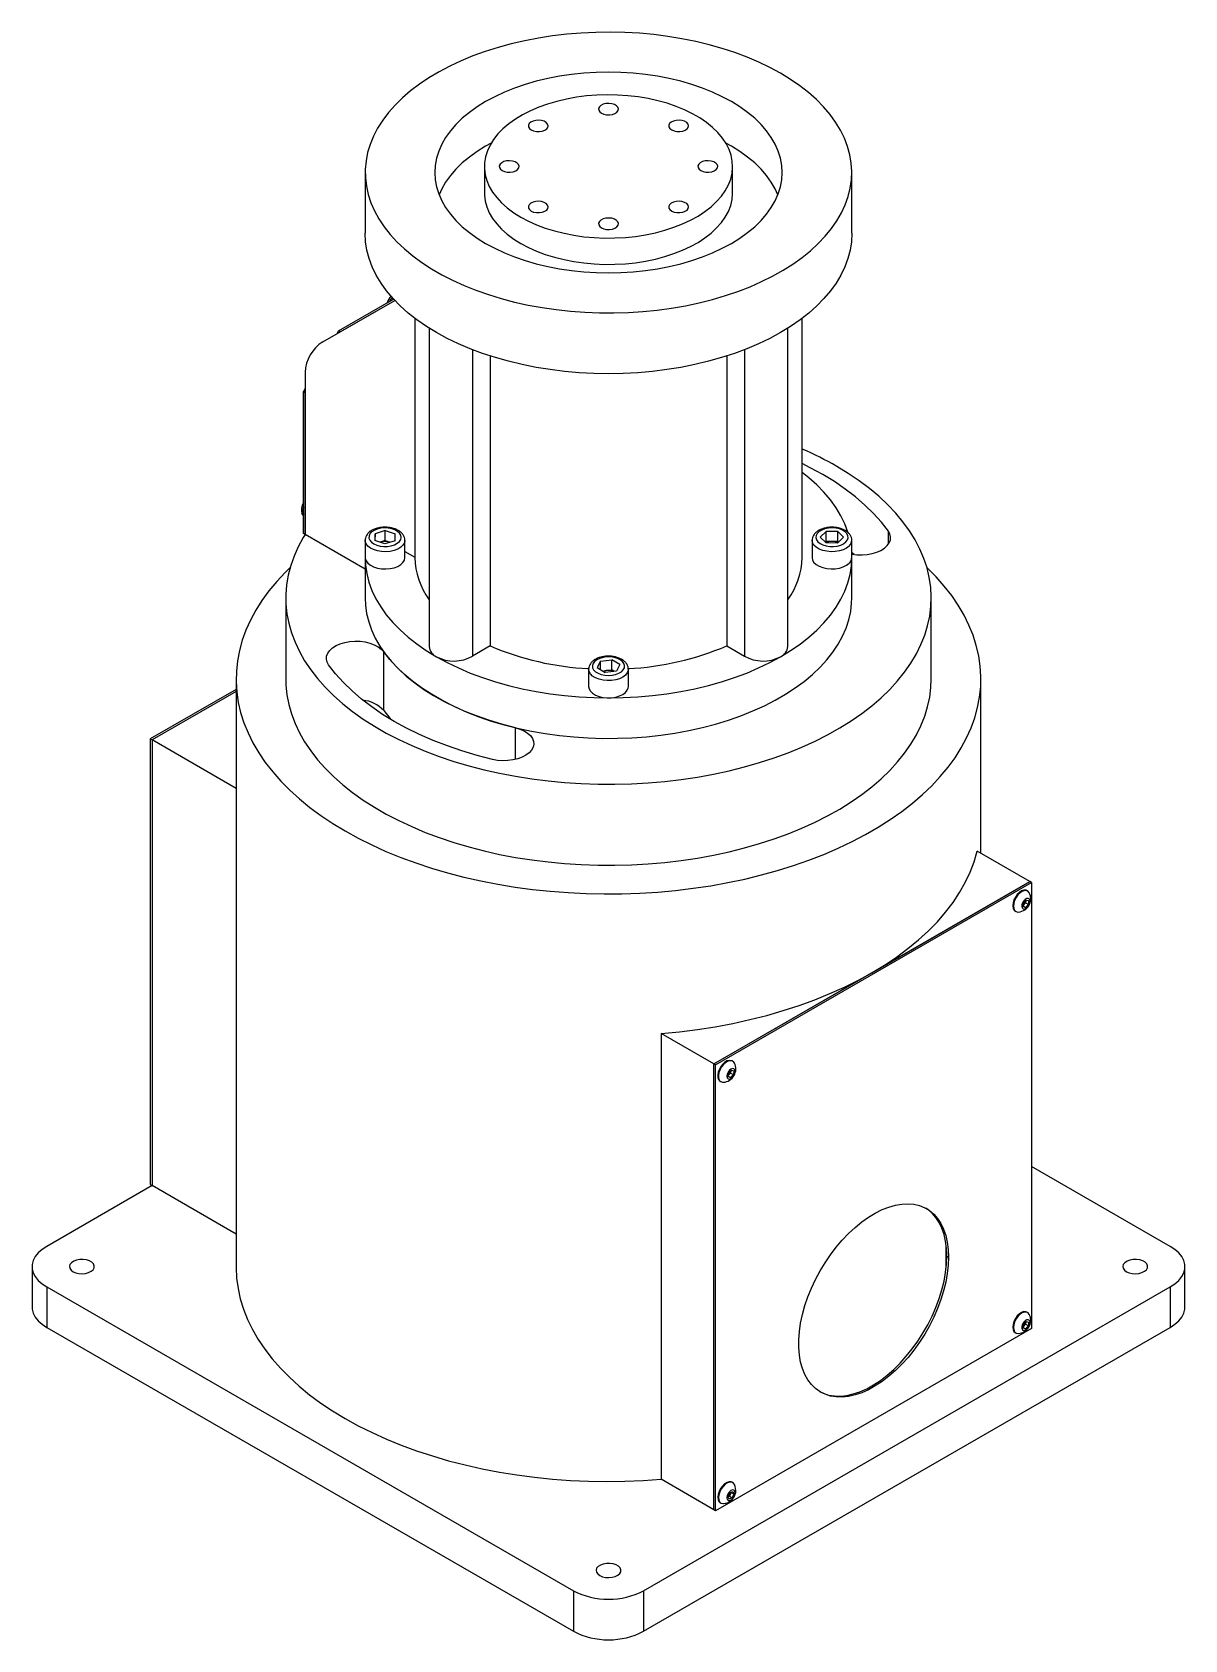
# Model space of a CAD drawing. Header units: millimetres. Extents: x 20053 to 36223, y 4290 to 8014.
# Drawn here: x 20730 to 21194, y 4290 to 4938 of the extents above; entities that cross this region are included whole.
import ezdxf

# ---------------------------------------------------------------- set-up
doc = ezdxf.new("R2010")
doc.units = ezdxf.units.MM
doc.layers.add('Nét đậm', color=7, linetype='Continuous', lineweight=35)

msp = doc.modelspace()

# ---------------------------------------------------------------- linework, layer by layer
at = {"layer": 'Nét đậm', "color": 7, "linetype": 'Continuous', "lineweight": 25}
for p, q in [((21011.35, 4892.12), (21009.13, 4893.34)), ((20863.85, 4881.51), (20863.85, 4857.01)), ((20911.85, 4883.96), (20911.85, 4873.34)), ((21011.85, 4873.34), (21011.85, 4883.96)), ((21059.85, 4857.01), (21059.85, 4881.51)), ((20846.74, 4813.24), (20875.75, 4829.99)), ((20853.1, 4817.73), (20875.26, 4830.52)), ((20853.81, 4817.32), (20875.75, 4829.99)), ((20883.85, 4822.76), (20883.85, 4726.37)), ((21039.85, 4726.37), (21039.85, 4822.76)), ((20853.1, 4817.73), (20852.39, 4816.5)), ((20853.81, 4817.32), (20853.1, 4817.73)), ((20889.62, 4818.78), (20889.62, 4690.45)), ((21034.07, 4690.45), (21034.07, 4818.78)), ((20907.08, 4810.1), (20907.08, 4686.6)), ((20907.1, 4810.09), (20907.1, 4686.6)), ((21016.6, 4810.09), (21016.6, 4686.6)), ((21016.61, 4810.1), (21016.61, 4686.6)), ((20914.22, 4807.57), (20914.22, 4690.71)), ((21009.48, 4807.57), (21009.48, 4690.71)), ((20839.67, 4800.99), (20839.67, 4735.67)), ((20839.67, 4794.46), (20838.96, 4793.23)), ((20838.96, 4793.23), (20839.67, 4792.83)), ((20838.96, 4736.08), (20838.96, 4793.23)), ((20839.67, 4735.67), (20839.67, 4792.83)), ((20865.6, 4737.03), (20865.45, 4736.55)), ((20865.6, 4737.03), (20865.92, 4736.84)), ((20871.92, 4737.24), (20867.83, 4735.92)), ((20871.92, 4737.24), (20875.94, 4735.85)), ((20871.92, 4733.15), (20871.92, 4737.24)), ((21049.55, 4736.89), (21047.16, 4734.56)), ((21054.24, 4736.86), (21049.55, 4736.89)), ((21049.55, 4732.81), (21049.55, 4736.89)), ((21054.24, 4736.86), (21056.53, 4734.5)), ((21054.24, 4732.78), (21054.24, 4736.86)), ((20839.67, 4735.67), (20838.96, 4736.08)), ((20863.85, 4721.71), (20839.67, 4735.67)), ((20863.85, 4733.31), (20863.85, 4726.37)), ((20867.83, 4735.92), (20867.75, 4733.22)), ((20871.77, 4731.83), (20867.75, 4733.22)), ((20867.83, 4733.19), (20867.83, 4735.92)), ((20869.87, 4732.5), (20869.86, 4732.49)), ((20871.92, 4733.15), (20869.87, 4732.5)), ((20875.87, 4733.14), (20871.77, 4731.83)), ((20871.92, 4733.15), (20873.84, 4732.49)), ((20875.87, 4733.14), (20875.94, 4735.85)), ((20879.85, 4726.37), (20879.85, 4733.31)), ((21043.85, 4733.31), (21043.85, 4726.37)), ((21049.46, 4732.21), (21047.16, 4734.56)), ((21049.55, 4732.81), (21049.2, 4732.47)), ((21054.14, 4732.17), (21049.46, 4732.21)), ((21051.89, 4732.79), (21049.55, 4732.81)), ((21054.24, 4732.78), (21051.89, 4732.79)), ((21054.14, 4732.17), (21056.53, 4734.5)), ((21054.24, 4732.78), (21054.49, 4732.51)), ((21059.85, 4726.37), (21059.85, 4733.31)), ((20863.85, 4726.37), (20863.85, 4710.04)), ((20879.85, 4728.8), (20883.85, 4726.49)), ((21060.75, 4727.59), (21059.79, 4728.35)), ((21059.85, 4710.04), (21059.85, 4726.37)), ((20831.85, 4710.04), (20831.85, 4677.37)), ((21091.85, 4677.37), (21091.85, 4710.04)), ((20871.31, 4664.71), (20871.31, 4688.39)), ((20914.22, 4690.71), (20907.1, 4686.6)), ((20958.65, 4684.55), (20957.28, 4681.97)), ((20958.65, 4684.55), (20963.22, 4685.16)), ((20958.65, 4681.12), (20958.65, 4684.55)), ((20966.41, 4683.19), (20963.22, 4685.16)), ((20963.22, 4681.08), (20963.22, 4685.16)), ((21009.48, 4690.71), (21016.6, 4686.6)), ((20953.85, 4681.35), (20953.85, 4674.41)), ((20957.28, 4681.97), (20960.48, 4679.99)), ((20959.51, 4680.59), (20960.93, 4680.78)), ((20965.04, 4680.6), (20960.48, 4679.99)), ((20960.93, 4680.78), (20963.22, 4681.08)), ((20964.18, 4680.48), (20963.22, 4681.08)), ((20966.41, 4683.19), (20965.04, 4680.6)), ((20969.85, 4674.41), (20969.85, 4681.35)), ((20811.85, 4673.23), (20777.29, 4653.28)), ((20811.85, 4672.41), (20778, 4652.87)), ((20811.85, 4677.37), (20811.85, 4440.58)), ((21111.85, 4607.1), (21111.85, 4677.37)), ((20777.29, 4653.28), (20778, 4652.87)), ((20777.29, 4653.28), (20777.29, 4473.64)), ((20778, 4652.87), (20778, 4473.23)), ((20811.85, 4633.33), (20778, 4652.87)), ((21131.55, 4595.72), (21110.34, 4607.97)), ((21004.27, 4522.25), (21131.55, 4595.72)), ((21004.98, 4521.84), (21132.26, 4595.32)), ((21067.91, 4558.99), (21131.55, 4595.72)), ((21132.26, 4595.32), (21131.55, 4595.72)), ((21132.26, 4595.32), (21132.26, 4415.68)), ((21128.96, 4587.08), (21130.07, 4588.32)), ((21129.92, 4587.98), (21129.86, 4587.24)), ((21129.93, 4588.16), (21129.92, 4587.98)), ((21130.07, 4588.32), (21131.07, 4588.08)), ((21130.66, 4591.93), (21130.39, 4592.08)), ((21131.07, 4588.08), (21130.96, 4586.61)), ((21125.64, 4583.85), (21125.91, 4583.7)), ((21128.85, 4585.61), (21128.96, 4587.08)), ((21129.85, 4585.37), (21128.85, 4585.61)), ((21128.88, 4585.94), (21129.85, 4585.37)), ((21129.3, 4586.63), (21128.89, 4586.17)), ((21129.86, 4587.24), (21129.3, 4586.63)), ((21130.96, 4586.61), (21129.85, 4585.37)), ((21129.86, 4587.24), (21130.96, 4586.61)), ((21004.27, 4522.25), (21067.91, 4558.99)), ((20983.06, 4534.49), (20983.06, 4354.86)), ((21004.27, 4522.25), (20983.06, 4534.49)), ((21011.87, 4523.35), (21011.6, 4523.5)), ((21004.27, 4342.61), (21004.27, 4522.25)), ((21004.98, 4521.84), (21004.27, 4522.25)), ((21004.98, 4342.2), (21004.98, 4521.84)), ((21010.04, 4517.07), (21010.2, 4518.57)), ((21011.01, 4516.77), (21010.04, 4517.07)), ((21010.06, 4517.32), (21011.01, 4516.77)), ((21010.47, 4518.01), (21010.09, 4517.61)), ((21010.2, 4518.57), (21011.33, 4519.76)), ((21011.04, 4518.6), (21010.47, 4518.01)), ((21012.14, 4517.97), (21011.01, 4516.77)), ((21011.12, 4519.35), (21011.04, 4518.6)), ((21011.04, 4518.6), (21012.14, 4517.97)), ((21011.14, 4519.56), (21011.12, 4519.35)), ((21011.33, 4519.76), (21012.3, 4519.46)), ((21012.3, 4519.46), (21012.14, 4517.97)), ((21006.85, 4515.28), (21007.12, 4515.12)), ((21188.12, 4448.74), (21132.26, 4480.99)), ((20778, 4473.23), (20735.57, 4448.74)), ((20777.29, 4473.64), (20778, 4473.23)), ((20811.85, 4453.69), (20778, 4473.23)), ((21097.88, 4440.46), (21097.88, 4448.82)), ((21098.09, 4444.77), (21098.8, 4444.36)), ((20729.72, 4440.58), (20729.72, 4424.25)), ((21193.98, 4424.25), (21193.98, 4440.58)), ((20735.57, 4432.41), (20947.71, 4309.95)), ((20735.57, 4432.41), (20735.57, 4416.08)), ((20975.99, 4309.95), (21188.12, 4432.41)), ((21188.12, 4432.41), (21188.12, 4416.08)), ((21130.66, 4422.09), (21130.39, 4422.24)), ((20735.57, 4416.08), (20947.71, 4293.62)), ((20975.99, 4293.62), (21188.12, 4416.08)), ((21132.26, 4415.68), (21004.98, 4342.2)), ((21125.64, 4414.01), (21125.91, 4413.86)), ((21128.85, 4415.77), (21128.96, 4417.24)), ((21129.85, 4415.53), (21128.85, 4415.77)), ((21128.88, 4416.1), (21129.85, 4415.53)), ((21129.3, 4416.79), (21128.89, 4416.33)), ((21128.96, 4417.24), (21130.07, 4418.48)), ((21129.86, 4417.4), (21129.3, 4416.79)), ((21130.96, 4416.77), (21129.85, 4415.53)), ((21129.92, 4418.14), (21129.86, 4417.4)), ((21129.86, 4417.4), (21130.96, 4416.77)), ((21129.93, 4418.32), (21129.92, 4418.14)), ((21130.07, 4418.48), (21131.07, 4418.24)), ((21131.07, 4418.24), (21130.96, 4416.77)), ((21004.27, 4342.61), (20983.06, 4354.86)), ((21009.95, 4347.91), (21010.7, 4349.46)), ((21010.42, 4346.87), (21009.95, 4347.91)), ((21010.53, 4348.03), (21010, 4347.8)), ((21010.91, 4348.8), (21010.53, 4348.03)), ((21010.53, 4348.03), (21011.64, 4347.39)), ((21010.7, 4349.46), (21011.91, 4349.98)), ((21011.28, 4349.58), (21010.91, 4348.8)), ((21011.23, 4349.69), (21011.28, 4349.58)), ((21011.28, 4349.58), (21012.38, 4348.94)), ((21011.87, 4353.51), (21011.6, 4353.66)), ((21012.38, 4348.94), (21011.64, 4347.39)), ((21011.91, 4349.98), (21012.38, 4348.94)), ((21004.98, 4342.2), (21004.27, 4342.61)), ((21006.85, 4345.44), (21007.12, 4345.28)), ((21011.64, 4347.39), (21010.42, 4346.87)), ((20947.71, 4309.95), (20947.71, 4293.62)), ((20975.99, 4309.95), (20975.99, 4293.62))]:
    msp.add_line(p, q, dxfattribs=at)
at = {"layer": 'Nét đậm', "color": 8, "linetype": 'Continuous', "lineweight": 25}
for p, q in [((21074.56, 4731.69), (21074.56, 4736.99)), ((20924.34, 4644.97), (20924.34, 4657.77))]:
    msp.add_line(p, q, dxfattribs=at)
at = {"layer": 'Nét đậm', "color": 7, "linetype": 'Continuous', "lineweight": 25, "flags": 128}
for points in [[(21031.14, 4921.51), (21026.88, 4923.83), (21022.38, 4926), (21017.66, 4928.01), (21012.74, 4929.86), (21007.64, 4931.53), (21002.38, 4933.02), (20996.97, 4934.33), (20991.43, 4935.44), (20985.79, 4936.37), (20980.07, 4937.1), (20974.28, 4937.63), (20968.44, 4937.96), (20962.58, 4938.08), (20956.72, 4938.01), (20950.88, 4937.73), (20945.07, 4937.25), (20939.33, 4936.57), (20933.66, 4935.69), (20928.1, 4934.62), (20922.66, 4933.36), (20917.36, 4931.92), (20912.21, 4930.29), (20907.25, 4928.49), (20902.48, 4926.52), (20897.92, 4924.39), (20893.6, 4922.11), (20889.51, 4919.68), (20885.69, 4917.11), (20882.14, 4914.42), (20878.87, 4911.61), (20875.9, 4908.69), (20873.24, 4905.67), (20870.89, 4902.57), (20868.87, 4899.39), (20867.19, 4896.15), (20865.84, 4892.86), (20864.84, 4889.52), (20864.18, 4886.16), (20863.87, 4882.78), (20863.92, 4879.39), (20864.31, 4876.02), (20865.05, 4872.66), (20866.14, 4869.33), (20867.58, 4866.05), (20869.35, 4862.82), (20871.45, 4859.66), (20873.87, 4856.58), (20876.61, 4853.59), (20879.66, 4850.7), (20883, 4847.92), (20886.62, 4845.25), (20890.51, 4842.72), (20894.66, 4840.33), (20899.04, 4838.08), (20903.65, 4835.99), (20908.47, 4834.06), (20913.48, 4832.31), (20918.67, 4830.72), (20924.01, 4829.32), (20929.48, 4828.11), (20935.07, 4827.09), (20940.76, 4826.26), (20946.52, 4825.63), (20952.33, 4825.2), (20958.18, 4824.98), (20964.05, 4824.95), (20969.9, 4825.13), (20975.73, 4825.51), (20981.51, 4826.09), (20987.21, 4826.86), (20992.83, 4827.84), (20998.33, 4829), (21003.71, 4830.36), (21008.93, 4831.89), (21013.99, 4833.61), (21018.86, 4835.49), (21023.52, 4837.54), (21027.97, 4839.75), (21032.17, 4842.11), (21036.13, 4844.61), (21039.82, 4847.24), (21043.23, 4849.99), (21046.35, 4852.86), (21049.17, 4855.83), (21051.67, 4858.89), (21053.85, 4862.03), (21055.71, 4865.24), (21057.23, 4868.51), (21058.4, 4871.83), (21059.23, 4875.18), (21059.71, 4878.55), (21059.85, 4881.93), (21059.63, 4885.32), (21059.06, 4888.68), (21058.14, 4892.03), (21056.88, 4895.33), (21055.28, 4898.59), (21053.34, 4901.78), (21051.07, 4904.91), (21048.49, 4907.95), (21045.6, 4910.89), (21042.4, 4913.73), (21038.92, 4916.45), (21035.16, 4919.05), (21031.14, 4921.51)], [(21011.35, 4910.08), (21007.69, 4912.05), (21003.8, 4913.86), (20999.69, 4915.51), (20995.4, 4916.98), (20990.93, 4918.27), (20986.31, 4919.37), (20981.57, 4920.28), (20976.73, 4921), (20971.81, 4921.51), (20966.84, 4921.82), (20961.85, 4921.92), (20956.85, 4921.82), (20951.89, 4921.51), (20946.97, 4921), (20942.13, 4920.28), (20937.39, 4919.37), (20932.77, 4918.27), (20928.3, 4916.98), (20924, 4915.51), (20919.9, 4913.86), (20916.01, 4912.05), (20912.35, 4910.08), (20908.95, 4907.97), (20905.81, 4905.73), (20902.96, 4903.36), (20900.41, 4900.88), (20898.17, 4898.3), (20896.26, 4895.63), (20894.68, 4892.89), (20893.45, 4890.1), (20892.56, 4887.26), (20892.03, 4884.39), (20891.85, 4881.51), (20892.03, 4878.63), (20892.56, 4875.76), (20893.45, 4872.92), (20894.68, 4870.13), (20896.26, 4867.39), (20898.17, 4864.72), (20900.41, 4862.14), (20902.96, 4859.66), (20905.81, 4857.29), (20908.95, 4855.05), (20912.35, 4852.94), (20916.01, 4850.97), (20919.9, 4849.16), (20924, 4847.51), (20928.3, 4846.04), (20932.77, 4844.75), (20937.39, 4843.65), (20942.13, 4842.74), (20946.97, 4842.02), (20951.89, 4841.51), (20956.85, 4841.2), (20961.85, 4841.1), (20966.84, 4841.2), (20971.81, 4841.51), (20976.73, 4842.02), (20981.57, 4842.74), (20986.31, 4843.65), (20990.93, 4844.75), (20995.4, 4846.04), (20999.69, 4847.51), (21003.8, 4849.16), (21007.69, 4850.97), (21011.35, 4852.94), (21014.75, 4855.05), (21017.89, 4857.29), (21020.74, 4859.66), (21023.29, 4862.14), (21025.52, 4864.72), (21027.43, 4867.39), (21029.01, 4870.13), (21030.25, 4872.92), (21031.14, 4875.76), (21031.67, 4878.63), (21031.85, 4881.51), (21031.67, 4884.39), (21031.14, 4887.26), (21030.25, 4890.1), (21029.01, 4892.89), (21027.43, 4895.63), (21025.52, 4898.3), (21023.29, 4900.88), (21020.74, 4903.36), (21017.89, 4905.73), (21014.75, 4907.97), (21011.35, 4910.08)], [(20926.49, 4863.55), (20929.58, 4861.91), (20932.88, 4860.43), (20936.4, 4859.11), (20940.09, 4857.97), (20943.93, 4857.01), (20947.9, 4856.24), (20951.97, 4855.66), (20956.1, 4855.29), (20960.28, 4855.11), (20964.46, 4855.13), (20968.63, 4855.36), (20972.76, 4855.79), (20976.8, 4856.42), (20980.74, 4857.24), (20984.55, 4858.24), (20988.2, 4859.43), (20991.66, 4860.79), (20994.91, 4862.31), (20997.94, 4863.98), (21000.71, 4865.79), (21003.2, 4867.74), (21005.41, 4869.79), (21007.31, 4871.94), (21008.89, 4874.18), (21010.14, 4876.49), (21011.06, 4878.85), (21011.63, 4881.24), (21011.85, 4883.66), (21011.71, 4886.07), (21011.23, 4888.48), (21010.4, 4890.84), (21009.24, 4893.17), (21007.74, 4895.42), (21005.91, 4897.6), (21003.78, 4899.68), (21001.36, 4901.65), (20998.65, 4903.5), (20995.69, 4905.21), (20992.49, 4906.77), (20989.08, 4908.17), (20985.48, 4909.4), (20981.71, 4910.45), (20977.8, 4911.32), (20973.77, 4911.99), (20969.67, 4912.47), (20965.51, 4912.75), (20961.32, 4912.82), (20957.14, 4912.7), (20952.99, 4912.37), (20948.91, 4911.84), (20944.91, 4911.12), (20941.03, 4910.2), (20937.3, 4909.11), (20933.74, 4907.83), (20930.38, 4906.39), (20927.24, 4904.79), (20924.34, 4903.05), (20921.71, 4901.17), (20919.35, 4899.17), (20917.3, 4897.06), (20915.55, 4894.87), (20914.14, 4892.59), (20913.05, 4890.26), (20912.31, 4887.88), (20911.92, 4885.47), (20911.87, 4883.05), (20912.18, 4880.64), (20912.83, 4878.25), (20913.83, 4875.91), (20915.17, 4873.62), (20916.83, 4871.4), (20918.81, 4869.27), (20921.09, 4867.24), (20923.66, 4865.33), (20926.49, 4863.55)], [(20959.02, 4905.42), (20959.98, 4905.01), (20961.1, 4904.78), (20962.3, 4904.76), (20963.45, 4904.93), (20964.46, 4905.3), (20965.23, 4905.82), (20965.71, 4906.45), (20965.85, 4907.14), (20965.62, 4907.81), (20965.07, 4908.42), (20964.22, 4908.91), (20963.17, 4909.23), (20962, 4909.36), (20960.81, 4909.28), (20959.72, 4909.01), (20958.82, 4908.56), (20958.18, 4907.97), (20957.87, 4907.31), (20957.92, 4906.62), (20958.31, 4905.97), (20959.02, 4905.42)], [(20930.74, 4898.66), (20931.69, 4898.25), (20932.82, 4898.02), (20934.01, 4897.99), (20935.16, 4898.17), (20936.17, 4898.54), (20936.95, 4899.06), (20937.43, 4899.69), (20937.56, 4900.37), (20937.34, 4901.05), (20936.78, 4901.66), (20935.94, 4902.15), (20934.88, 4902.47), (20933.71, 4902.6), (20932.53, 4902.52), (20931.44, 4902.24), (20930.53, 4901.79), (20929.9, 4901.21), (20929.59, 4900.55), (20929.63, 4899.86), (20930.03, 4899.21), (20930.74, 4898.66)], [(20987.3, 4898.66), (20988.26, 4898.25), (20989.39, 4898.02), (20990.58, 4897.99), (20991.73, 4898.17), (20992.74, 4898.54), (20993.52, 4899.06), (20994, 4899.69), (20994.13, 4900.37), (20993.91, 4901.05), (20993.35, 4901.66), (20992.51, 4902.15), (20991.45, 4902.47), (20990.28, 4902.6), (20989.1, 4902.52), (20988, 4902.24), (20987.1, 4901.79), (20986.47, 4901.21), (20986.16, 4900.55), (20986.2, 4899.86), (20986.6, 4899.21), (20987.3, 4898.66)], [(20914.56, 4893.34), (20912.35, 4892.12), (20908.95, 4890.01), (20905.81, 4887.76), (20902.96, 4885.39), (20900.41, 4882.91), (20898.17, 4880.33), (20896.26, 4877.67), (20894.68, 4874.93), (20893.6, 4872.53)], [(21030.1, 4872.53), (21029.01, 4874.93), (21027.43, 4877.67), (21025.52, 4880.33), (21023.29, 4882.91), (21020.74, 4885.39), (21017.89, 4887.76), (21014.75, 4890.01), (21011.35, 4892.12)], [(20919.02, 4882.33), (20919.98, 4881.92), (20921.1, 4881.69), (20922.3, 4881.67), (20923.45, 4881.84), (20924.46, 4882.21), (20925.23, 4882.73), (20925.71, 4883.36), (20925.85, 4884.05), (20925.62, 4884.72), (20925.07, 4885.33), (20924.22, 4885.82), (20923.17, 4886.14), (20922, 4886.27), (20920.81, 4886.19), (20919.72, 4885.91), (20918.82, 4885.47), (20918.18, 4884.88), (20917.87, 4884.22), (20917.92, 4883.53), (20918.31, 4882.88), (20919.02, 4882.33)], [(20999.02, 4882.33), (20999.98, 4881.92), (21001.1, 4881.69), (21002.3, 4881.67), (21003.45, 4881.84), (21004.46, 4882.21), (21005.23, 4882.73), (21005.71, 4883.36), (21005.85, 4884.05), (21005.62, 4884.72), (21005.07, 4885.33), (21004.22, 4885.82), (21003.17, 4886.14), (21002, 4886.27), (21000.81, 4886.19), (20999.72, 4885.91), (20998.82, 4885.47), (20998.18, 4884.88), (20997.87, 4884.22), (20997.92, 4883.53), (20998.31, 4882.88), (20999.02, 4882.33)], [(20911.85, 4873.34), (20911.87, 4872.44), (20912.18, 4870.03), (20912.83, 4867.64), (20913.83, 4865.29), (20915.17, 4863), (20916.83, 4860.78), (20918.81, 4858.65), (20921.09, 4856.62), (20923.66, 4854.71), (20926.49, 4852.93)], [(20926.49, 4852.93), (20929.58, 4851.3), (20932.88, 4849.82), (20936.4, 4848.5), (20940.09, 4847.36), (20943.93, 4846.4), (20947.9, 4845.63), (20951.97, 4845.05), (20956.1, 4844.67), (20960.28, 4844.49), (20964.46, 4844.52), (20968.63, 4844.75), (20972.76, 4845.18), (20976.8, 4845.8), (20980.74, 4846.62), (20984.55, 4847.63), (20988.2, 4848.81), (20991.66, 4850.17), (20994.91, 4851.69), (20997.94, 4853.37), (21000.71, 4855.18), (21003.2, 4857.12), (21005.41, 4859.18), (21007.31, 4861.33), (21008.89, 4863.57), (21010.14, 4865.87), (21011.06, 4868.23), (21011.63, 4870.63), (21011.85, 4873.04), (21011.85, 4873.34)], [(20930.74, 4866), (20931.69, 4865.59), (20932.82, 4865.36), (20934.01, 4865.34), (20935.16, 4865.52), (20936.17, 4865.88), (20936.95, 4866.4), (20937.43, 4867.03), (20937.56, 4867.72), (20937.34, 4868.39), (20936.78, 4869), (20935.94, 4869.49), (20934.88, 4869.81), (20933.71, 4869.94), (20932.53, 4869.86), (20931.44, 4869.59), (20930.53, 4869.14), (20929.9, 4868.55), (20929.59, 4867.89), (20929.63, 4867.2), (20930.03, 4866.55), (20930.74, 4866)], [(20987.3, 4866), (20988.26, 4865.59), (20989.39, 4865.36), (20990.58, 4865.34), (20991.73, 4865.52), (20992.74, 4865.88), (20993.52, 4866.4), (20994, 4867.03), (20994.13, 4867.72), (20993.91, 4868.39), (20993.35, 4869), (20992.51, 4869.49), (20991.45, 4869.81), (20990.28, 4869.94), (20989.1, 4869.86), (20988, 4869.59), (20987.1, 4869.14), (20986.47, 4868.55), (20986.16, 4867.89), (20986.2, 4867.2), (20986.6, 4866.55), (20987.3, 4866)], [(20959.02, 4859.24), (20959.98, 4858.83), (20961.1, 4858.6), (20962.3, 4858.57), (20963.45, 4858.75), (20964.46, 4859.12), (20965.23, 4859.64), (20965.71, 4860.27), (20965.85, 4860.95), (20965.62, 4861.63), (20965.07, 4862.24), (20964.22, 4862.73), (20963.17, 4863.05), (20962, 4863.18), (20960.81, 4863.1), (20959.72, 4862.82), (20958.82, 4862.37), (20958.18, 4861.79), (20957.87, 4861.13), (20957.92, 4860.44), (20958.31, 4859.79), (20959.02, 4859.24)], [(20892.55, 4817.01), (20888.49, 4819.5), (20884.7, 4822.12), (20881.2, 4824.88), (20877.98, 4827.75), (20875.07, 4830.72), (20872.48, 4833.8), (20870.22, 4836.95), (20868.29, 4840.18), (20866.7, 4843.47), (20865.45, 4846.82), (20864.56, 4850.19), (20864.03, 4853.6), (20863.85, 4857.01)], [(21059.85, 4857.01), (21059.67, 4853.6), (21059.13, 4850.19), (21058.24, 4846.82), (21057, 4843.47), (21055.41, 4840.18), (21053.48, 4836.95), (21051.21, 4833.8), (21048.62, 4830.72), (21045.71, 4827.75), (21042.5, 4824.88), (21038.99, 4822.12), (21035.2, 4819.5), (21031.14, 4817.01)], [(21031.14, 4817.01), (21026.83, 4814.67), (21022.29, 4812.48), (21017.52, 4810.45), (21012.55, 4808.6), (21007.39, 4806.92), (21002.07, 4805.42), (20996.6, 4804.12), (20991, 4803), (20985.3, 4802.08), (20979.51, 4801.37), (20973.66, 4800.85), (20967.77, 4800.54), (20961.85, 4800.44), (20955.93, 4800.54), (20950.04, 4800.85), (20944.18, 4801.37), (20938.39, 4802.08), (20932.69, 4803), (20927.1, 4804.12), (20921.63, 4805.42), (20916.31, 4806.92), (20911.15, 4808.6), (20906.18, 4810.45), (20901.41, 4812.48), (20896.86, 4814.67), (20892.55, 4817.01)], [(20839.67, 4735.67), (20838.91, 4734.43), (20836.88, 4730.71), (20835.19, 4726.94), (20833.84, 4723.12), (20832.84, 4719.27), (20832.18, 4715.39), (20831.87, 4711.5), (20831.92, 4707.6), (20832.31, 4703.71), (20833.05, 4699.84), (20834.14, 4695.99), (20835.58, 4692.19), (20837.35, 4688.43), (20839.46, 4684.73), (20841.91, 4681.09), (20844.67, 4677.54), (20847.75, 4674.07), (20851.14, 4670.7), (20854.82, 4667.44), (20858.8, 4664.29), (20863.05, 4661.26), (20867.57, 4658.37), (20872.34, 4655.61), (20877.36, 4653), (20882.6, 4650.55), (20888.05, 4648.25), (20893.71, 4646.12), (20899.55, 4644.17), (20905.55, 4642.39), (20911.71, 4640.8), (20918, 4639.39), (20924.41, 4638.17), (20930.93, 4637.14), (20937.52, 4636.31), (20944.18, 4635.69), (20950.89, 4635.26), (20957.63, 4635.03), (20964.38, 4635), (20971.12, 4635.18), (20977.84, 4635.56), (20984.51, 4636.14), (20991.13, 4636.92), (20997.66, 4637.89), (21004.1, 4639.06), (21010.43, 4640.43), (21016.62, 4641.97), (21022.66, 4643.71), (21028.55, 4645.62), (21034.25, 4647.7), (21039.75, 4649.96), (21045.05, 4652.37), (21050.12, 4654.94), (21054.96, 4657.66), (21059.54, 4660.52), (21063.86, 4663.52), (21067.91, 4666.64), (21071.66, 4669.87), (21075.13, 4673.22), (21078.29, 4676.66), (21081.13, 4680.2), (21083.65, 4683.81), (21085.85, 4687.5), (21087.7, 4691.24), (21089.23, 4695.04), (21090.4, 4698.87), (21091.23, 4702.74), (21091.71, 4706.63), (21091.85, 4710.52), (21091.63, 4714.42), (21091.06, 4718.3), (21090.14, 4722.16), (21088.88, 4725.99), (21087.27, 4729.77), (21085.33, 4733.51), (21083.05, 4737.17), (21080.45, 4740.77), (21077.53, 4744.28), (21074.29, 4747.7), (21070.75, 4751.02), (21066.92, 4754.23), (21062.81, 4757.32), (21058.42, 4760.28), (21053.77, 4763.1), (21053.77, 4763.1)], [(21074.56, 4736.99), (21071.77, 4740.59), (21068.63, 4744.1), (21065.15, 4747.51), (21061.35, 4750.79), (21057.23, 4753.95), (21052.82, 4756.97), (21048.11, 4759.84), (21043.14, 4762.55), (21039.85, 4764.19)], [(21058.25, 4736.54), (21058.24, 4736.57), (21057, 4739.91), (21055.41, 4743.2), (21053.48, 4746.43), (21051.21, 4749.59), (21048.62, 4752.66), (21045.71, 4755.64), (21042.5, 4758.51), (21039.85, 4760.62)], [(20838.96, 4743.3), (20838.85, 4743.38), (20838.37, 4744.04)], [(20878.35, 4734.47), (20878.2, 4735.34), (20877.7, 4736.16), (20876.89, 4736.9), (20875.81, 4737.51), (20874.52, 4737.95), (20873.08, 4738.22), (20871.57, 4738.28), (20870.08, 4738.14), (20868.69, 4737.81), (20867.46, 4737.3), (20866.47, 4736.64), (20865.78, 4735.87), (20865.4, 4735.03), (20865.38, 4734.16), (20865.71, 4733.3), (20866.36, 4732.52), (20867.31, 4731.84), (20868.51, 4731.31), (20869.89, 4730.96), (20871.37, 4730.79), (20872.88, 4730.83), (20874.33, 4731.06), (20875.65, 4731.49), (20876.76, 4732.08), (20877.61, 4732.8), (20878.15, 4733.61), (20878.35, 4734.47)], [(21057.44, 4732.62), (21058.05, 4733.42), (21058.33, 4734.27), (21058.26, 4735.14), (21057.85, 4735.98), (21057.11, 4736.74), (21056.08, 4737.38), (21054.83, 4737.87), (21053.42, 4738.17), (21051.92, 4738.28), (21050.42, 4738.19), (21049, 4737.91), (21047.73, 4737.43), (21046.68, 4736.81), (21045.91, 4736.06), (21045.46, 4735.23), (21045.35, 4734.36), (21045.6, 4733.5), (21046.18, 4732.69), (21047.07, 4731.99), (21048.21, 4731.42), (21049.55, 4731.02), (21051.02, 4730.81), (21052.53, 4730.8), (21054, 4730.99), (21055.36, 4731.37), (21056.52, 4731.93), (21057.44, 4732.62)], [(21059.82, 4727.74), (21059.87, 4727.73), (21061.91, 4727.47), (21064, 4727.42), (21066.07, 4727.57), (21068.07, 4727.94), (21069.92, 4728.49), (21071.58, 4729.23), (21072.99, 4730.12), (21074.12, 4731.14), (21074.92, 4732.25), (21075.37, 4733.43), (21075.46, 4734.64), (21075.19, 4735.84), (21074.56, 4736.99)], [(20863.85, 4726.37), (20863.88, 4725.94), (20864.23, 4724.96), (20864.93, 4724.05), (20865.95, 4723.24), (20867.26, 4722.59), (20868.77, 4722.1), (20870.43, 4721.82), (20872.16, 4721.75), (20873.87, 4721.9), (20875.48, 4722.25), (20876.93, 4722.8), (20878.14, 4723.52), (20879.06, 4724.36), (20879.63, 4725.3), (20879.85, 4726.3)], [(20863.85, 4726.37), (20863.99, 4723.3), (20864.5, 4719.87), (20865.36, 4716.46), (20866.59, 4713.08), (20868.17, 4709.76), (20870.09, 4706.5), (20872.36, 4703.31), (20874.96, 4700.21), (20877.88, 4697.2), (20881.11, 4694.3), (20884.64, 4691.52), (20888.46, 4688.87), (20892.55, 4686.36)], [(21031.14, 4686.36), (21035.2, 4688.85), (21038.99, 4691.48), (21042.5, 4694.23), (21045.71, 4697.1), (21048.62, 4700.08), (21051.21, 4703.15), (21053.48, 4706.31), (21055.41, 4709.54), (21057, 4712.83), (21058.24, 4716.17), (21059.13, 4719.55), (21059.67, 4722.95), (21059.85, 4726.37)], [(21043.85, 4726.37), (21043.85, 4726.34), (21044.05, 4725.35), (21044.61, 4724.4), (21045.51, 4723.55), (21046.71, 4722.83), (21048.15, 4722.27), (21049.76, 4721.91), (21051.47, 4721.75), (21053.19, 4721.81), (21054.86, 4722.09), (21056.38, 4722.56), (21057.69, 4723.21), (21058.73, 4724.01)], [(20833.59, 4722.28), (20831.64, 4720.37), (20828.2, 4716.69), (20825.06, 4712.91), (20822.25, 4709.06), (20819.76, 4705.13), (20817.6, 4701.13), (20815.78, 4697.08), (20814.3, 4692.98), (20813.17, 4688.85), (20812.38, 4684.69), (20811.95, 4680.51), (20811.86, 4676.33), (20812.12, 4672.15), (20812.73, 4667.98), (20813.69, 4663.83), (20815, 4659.71), (20816.65, 4655.64), (20818.64, 4651.61), (20820.96, 4647.65), (20823.62, 4643.75), (20826.59, 4639.94), (20829.88, 4636.21), (20833.48, 4632.58), (20837.38, 4629.05), (20841.57, 4625.63), (20846.04, 4622.34), (20850.78, 4619.17), (20855.78, 4616.14), (20861.03, 4613.26), (20866.51, 4610.52), (20872.22, 4607.94), (20878.14, 4605.52), (20884.25, 4603.27), (20890.54, 4601.19), (20897, 4599.29), (20903.61, 4597.57), (20910.36, 4596.04), (20917.22, 4594.7), (20924.19, 4593.55), (20931.25, 4592.6), (20938.38, 4591.85), (20945.57, 4591.29), (20952.79, 4590.94), (20960.04, 4590.79), (20967.28, 4590.84), (20974.52, 4591.09), (20981.73, 4591.55), (20988.89, 4592.2), (20995.98, 4593.05), (21003, 4594.1), (21009.92, 4595.35), (21016.73, 4596.79), (21023.41, 4598.41), (21029.95, 4600.22), (21036.32, 4602.21), (21042.53, 4604.37), (21048.54, 4606.71), (21054.36, 4609.21), (21059.95, 4611.87), (21065.32, 4614.68), (21070.45, 4617.64), (21075.32, 4620.74), (21079.93, 4623.97), (21084.26, 4627.33), (21088.3, 4630.8), (21092.05, 4634.38), (21095.5, 4638.06), (21098.63, 4641.84), (21101.45, 4645.69), (21103.94, 4649.62), (21106.09, 4653.62), (21107.91, 4657.67), (21109.39, 4661.77), (21110.52, 4665.9), (21111.31, 4670.06), (21111.75, 4674.24), (21111.84, 4678.42), (21111.57, 4682.6), (21110.96, 4686.77), (21110, 4690.92), (21108.69, 4695.04), (21107.04, 4699.11), (21105.06, 4703.14), (21102.73, 4707.1), (21100.08, 4711), (21097.11, 4714.81), (21093.81, 4718.54), (21090.22, 4722.17), (21090.11, 4722.28)], [(20863.85, 4710.04), (20863.97, 4707.21), (20864.44, 4703.83), (20865.26, 4700.47), (20866.42, 4697.15), (20867.93, 4693.88), (20869.77, 4690.66), (20871.95, 4687.51), (20874.45, 4684.45), (20877.26, 4681.47), (20880.37, 4678.6), (20883.78, 4675.84), (20887.46, 4673.2), (20891.41, 4670.7), (20895.62, 4668.34), (20900.06, 4666.12), (20904.73, 4664.07), (20909.6, 4662.17), (20914.65, 4660.45), (20919.88, 4658.91), (20925.26, 4657.55), (20930.77, 4656.38), (20936.38, 4655.41), (20942.1, 4654.62), (20947.88, 4654.04), (20953.71, 4653.66), (20959.57, 4653.48), (20965.44, 4653.5), (20971.3, 4653.73), (20977.12, 4654.15), (20982.89, 4654.78), (20988.58, 4655.61), (20994.17, 4656.63), (20999.65, 4657.84), (21005, 4659.24), (21010.19, 4660.82), (21015.21, 4662.58), (21020.03, 4664.51), (21024.65, 4666.6), (21029.04, 4668.85), (21033.19, 4671.25), (21037.08, 4673.78), (21040.71, 4676.45), (21044.05, 4679.23), (21047.1, 4682.13), (21049.84, 4685.13), (21052.26, 4688.21), (21054.36, 4691.38), (21056.13, 4694.61), (21057.56, 4697.89), (21058.65, 4701.22), (21059.39, 4704.58), (21059.78, 4707.96), (21059.85, 4710.04)], [(20849.13, 4683.08), (20848.51, 4684.24), (20848.23, 4685.43), (20848.32, 4686.64), (20848.78, 4687.82), (20849.58, 4688.93), (20850.7, 4689.95), (20852.11, 4690.84), (20853.77, 4691.58), (20855.63, 4692.14), (20857.62, 4692.5), (20859.7, 4692.66), (20861.79, 4692.6), (20863.83, 4692.34), (20865.76, 4691.88), (20867.53, 4691.23), (20869.07, 4690.42), (20870.34, 4689.46), (20871.31, 4688.39)], [(20924.34, 4657.77), (20918.95, 4659.17), (20913.7, 4660.76), (20908.64, 4662.53), (20903.77, 4664.47), (20899.11, 4666.58), (20894.68, 4668.84), (20890.49, 4671.26), (20886.56, 4673.82), (20882.91, 4676.51), (20879.55, 4679.32), (20876.49, 4682.24), (20873.74, 4685.27), (20871.31, 4688.39)], [(20892.55, 4686.36), (20896.86, 4684.02), (20901.41, 4681.83), (20906.18, 4679.81), (20911.15, 4677.95), (20916.31, 4676.27), (20921.63, 4674.78), (20927.1, 4673.47), (20932.69, 4672.35), (20938.39, 4671.44), (20944.18, 4670.72), (20950.04, 4670.21), (20955.93, 4669.9), (20961.85, 4669.79), (20967.77, 4669.9), (20973.66, 4670.21), (20979.51, 4670.72), (20985.3, 4671.44), (20991, 4672.35), (20996.6, 4673.47), (21002.07, 4674.78), (21007.39, 4676.27), (21012.55, 4677.95), (21017.52, 4679.81), (21022.29, 4681.83), (21026.83, 4684.02), (21031.14, 4686.36)], [(20907.08, 4686.6), (20907.09, 4686.6), (20907.09, 4686.6), (20907.09, 4686.6), (20907.09, 4686.6), (20907.09, 4686.6), (20907.09, 4686.6), (20907.1, 4686.6), (20907.1, 4686.6)], [(20966.6, 4685.14), (20965.45, 4685.7), (20964.11, 4686.1), (20962.64, 4686.3), (20961.13, 4686.31), (20959.66, 4686.11), (20958.31, 4685.72), (20957.15, 4685.17), (20956.24, 4684.47), (20955.63, 4683.67), (20955.36, 4682.82), (20955.44, 4681.95), (20955.87, 4681.11), (20956.61, 4680.35), (20957.64, 4679.72), (20958.9, 4679.23), (20960.31, 4678.93), (20961.81, 4678.82), (20963.31, 4678.92), (20964.73, 4679.21), (20966, 4679.69), (20967.04, 4680.32), (20967.8, 4681.07), (20968.24, 4681.9), (20968.34, 4682.77), (20968.09, 4683.63), (20967.5, 4684.43), (20966.6, 4685.14)], [(21016.6, 4686.6), (21016.6, 4686.6), (21016.6, 4686.6), (21016.6, 4686.6), (21016.61, 4686.6), (21016.61, 4686.6), (21016.61, 4686.6), (21016.61, 4686.6), (21016.61, 4686.6)], [(20915.16, 4644.97), (20908.91, 4646.58), (20902.83, 4648.4), (20896.94, 4650.4), (20891.25, 4652.6), (20885.78, 4654.97), (20880.55, 4657.52), (20875.58, 4660.24), (20870.88, 4663.11), (20866.46, 4666.12), (20862.35, 4669.28), (20858.55, 4672.57), (20855.07, 4675.97), (20851.93, 4679.48), (20849.13, 4683.08)], [(20831.85, 4677.37), (20831.92, 4674.94), (20832.31, 4671.05), (20833.05, 4667.18), (20834.14, 4663.33), (20835.58, 4659.52), (20837.35, 4655.76), (20839.46, 4652.06), (20841.91, 4648.43), (20844.67, 4644.88), (20847.75, 4641.41), (20851.14, 4638.04), (20854.82, 4634.77), (20858.8, 4631.62), (20863.05, 4628.6), (20867.57, 4625.7), (20872.34, 4622.95), (20877.36, 4620.34), (20882.6, 4617.89), (20888.05, 4615.59), (20893.71, 4613.46), (20899.55, 4611.51), (20905.55, 4609.73), (20911.71, 4608.13), (20918, 4606.72), (20924.41, 4605.51), (20930.93, 4604.48), (20937.52, 4603.65), (20944.18, 4603.02), (20950.89, 4602.59), (20957.63, 4602.37), (20964.38, 4602.34), (20971.12, 4602.52), (20977.84, 4602.9), (20984.51, 4603.48), (20991.13, 4604.26), (20997.66, 4605.23), (21004.1, 4606.4), (21010.43, 4607.76), (21016.62, 4609.31), (21022.66, 4611.05), (21028.55, 4612.96), (21034.25, 4615.04), (21039.75, 4617.3), (21045.05, 4619.71), (21050.12, 4622.28), (21054.96, 4625), (21059.54, 4627.86), (21063.86, 4630.86), (21067.91, 4633.98), (21071.66, 4637.21), (21075.13, 4640.56), (21078.29, 4644), (21081.13, 4647.53), (21083.65, 4651.15), (21085.85, 4654.83), (21087.7, 4658.58), (21089.23, 4662.38), (21090.4, 4666.21), (21091.23, 4670.08), (21091.71, 4673.97), (21091.85, 4677.37)], [(20953.85, 4674.41), (20954.02, 4673.45), (20954.56, 4672.5), (20955.44, 4671.64), (20956.62, 4670.91), (20958.05, 4670.35), (20959.65, 4669.97), (20961.35, 4669.8), (20963.08, 4669.85), (20964.75, 4670.11), (20966.29, 4670.57), (20967.61, 4671.21), (20968.67, 4672), (20969.41, 4672.9), (20969.79, 4673.88), (20969.85, 4674.41)], [(20871.31, 4664.71), (20873.74, 4661.59), (20874.21, 4661.04)], [(20924.34, 4657.77), (20926.2, 4657.21), (20927.86, 4656.48), (20929.27, 4655.59), (20930.4, 4654.57), (20931.2, 4653.45), (20931.65, 4652.27), (20931.74, 4651.07), (20931.47, 4649.87), (20930.84, 4648.72), (20929.87, 4647.65), (20928.6, 4646.69), (20927.06, 4645.87), (20925.29, 4645.22), (20923.36, 4644.76), (20921.32, 4644.5), (20919.23, 4644.45), (20917.16, 4644.61), (20915.16, 4644.97)], [(21067.91, 4558.99), (21073.03, 4562.09), (21077.88, 4565.34), (21082.44, 4568.72), (21086.71, 4572.23), (21090.67, 4575.85), (21094.31, 4579.59), (21097.63, 4583.42), (21100.62, 4587.34), (21103.27, 4591.35), (21105.57, 4595.42), (21107.52, 4599.56), (21109.11, 4603.74), (21110.34, 4607.97)], [(21130.39, 4592.08), (21129.95, 4592.26), (21129.14, 4592.27), (21128.25, 4591.97), (21127.33, 4591.37), (21126.47, 4590.52), (21125.72, 4589.48), (21125.15, 4588.33), (21124.78, 4587.15), (21124.66, 4586.03), (21124.78, 4585.05), (21125.15, 4584.3), (21125.64, 4583.85)], [(21130.22, 4592.1), (21129.41, 4592.12), (21128.52, 4591.81), (21127.6, 4591.22), (21126.74, 4590.36), (21125.99, 4589.32), (21125.42, 4588.17), (21125.05, 4586.99), (21124.93, 4585.87), (21125.05, 4584.9), (21125.42, 4584.14), (21125.99, 4583.65), (21126.74, 4583.48), (21126.91, 4583.48)], [(21130.93, 4588.99), (21130.33, 4588.95), (21129.68, 4588.59), (21129.07, 4587.97), (21128.59, 4587.17), (21128.32, 4586.33), (21128.31, 4585.56), (21128.54, 4584.99), (21128.99, 4584.7), (21129.59, 4584.74), (21130.25, 4585.1), (21130.86, 4585.72), (21131.33, 4586.52), (21131.6, 4587.36), (21131.62, 4588.13), (21131.38, 4588.7), (21130.93, 4588.99)], [(21129.92, 4587.98), (21129.92, 4588.14), (21129.92, 4588.15)], [(21131.35, 4591.17), (21130.89, 4591.77), (21130.22, 4592.1)], [(20983.06, 4534.49), (20990.38, 4535.21), (20997.63, 4536.12), (21004.8, 4537.25), (21011.86, 4538.58), (21018.79, 4540.11), (21025.59, 4541.83), (21032.23, 4543.75), (21038.7, 4545.85), (21044.98, 4548.14), (21051.05, 4550.6), (21056.91, 4553.23), (21062.54, 4556.03), (21067.91, 4558.99)], [(21012.56, 4522.59), (21012.27, 4523.02), (21011.66, 4523.45), (21010.89, 4523.57), (21010.01, 4523.37), (21009.1, 4522.86), (21008.21, 4522.08)], [(21007.94, 4522.23), (21007.15, 4521.25), (21006.52, 4520.12), (21006.08, 4518.94), (21005.88, 4517.79), (21005.92, 4516.76), (21006.21, 4515.93), (21006.73, 4515.35), (21006.85, 4515.28)], [(21008.21, 4522.08), (21007.42, 4521.09), (21006.78, 4519.96), (21006.35, 4518.78), (21006.15, 4517.64), (21006.19, 4516.61), (21006.48, 4515.78), (21007, 4515.2), (21007.7, 4514.92), (21008.12, 4514.9)], [(21010.53, 4519.69), (21009.98, 4518.95), (21009.62, 4518.12), (21009.49, 4517.3), (21009.62, 4516.63), (21009.98, 4516.21), (21010.52, 4516.1), (21011.17, 4516.33), (21011.81, 4516.85), (21012.36, 4517.58), (21012.72, 4518.42), (21012.85, 4519.23), (21012.72, 4519.9), (21012.36, 4520.32), (21011.81, 4520.43), (21011.17, 4520.21), (21010.53, 4519.69)], [(21011.12, 4519.35), (21011.13, 4519.52), (21011.13, 4519.55)], [(21098.8, 4444.36), (21098.68, 4441.12), (21098.3, 4437.76), (21097.68, 4434.31), (21096.82, 4430.8), (21095.73, 4427.26), (21094.41, 4423.71), (21092.88, 4420.2), (21091.14, 4416.73), (21089.22, 4413.36), (21087.13, 4410.09), (21084.89, 4406.97), (21082.51, 4404.01), (21080.01, 4401.24), (21077.42, 4398.68), (21074.76, 4396.36), (21072.05, 4394.29), (21069.31, 4392.49), (21066.56, 4390.98), (21063.83, 4389.76), (21061.14, 4388.85), (21058.51, 4388.26), (21055.97, 4387.99), (21053.53, 4388.04), (21051.22, 4388.42), (21049.05, 4389.11), (21047.04, 4390.11), (21045.21, 4391.43), (21043.57, 4393.03), (21042.15, 4394.92), (21040.94, 4397.07), (21039.96, 4399.47), (21039.22, 4402.1), (21038.72, 4404.93), (21038.47, 4407.94), (21038.47, 4411.12), (21038.72, 4414.42), (21039.22, 4417.83), (21039.96, 4421.31), (21040.94, 4424.84), (21042.15, 4428.39), (21043.57, 4431.92), (21045.21, 4435.41), (21047.04, 4438.84), (21049.05, 4442.16), (21051.22, 4445.36), (21053.53, 4448.41), (21055.97, 4451.27), (21058.51, 4453.94), (21061.14, 4456.38), (21063.83, 4458.58), (21066.56, 4460.52), (21069.31, 4462.17), (21072.05, 4463.54), (21074.76, 4464.6), (21077.42, 4465.35), (21080.01, 4465.79), (21082.51, 4465.9), (21084.89, 4465.68), (21087.13, 4465.15), (21089.22, 4464.3), (21091.14, 4463.14), (21092.88, 4461.68), (21094.41, 4459.93), (21095.73, 4457.91), (21096.82, 4455.63), (21097.68, 4453.12), (21098.3, 4450.38), (21098.68, 4447.46), (21098.8, 4444.36)], [(21098.09, 4444.77), (21097.97, 4447.86), (21097.6, 4450.79), (21096.98, 4453.52), (21096.11, 4456.04), (21095.02, 4458.32), (21093.7, 4460.34), (21092.17, 4462.09), (21090.43, 4463.55), (21089.6, 4464.1)], [(20735.57, 4448.74), (20733.71, 4447.5), (20732.16, 4446.11), (20730.98, 4444.61), (20730.17, 4443.03), (20729.77, 4441.4), (20729.77, 4439.75), (20730.17, 4438.12), (20730.98, 4436.54), (20732.16, 4435.04), (20733.71, 4433.66), (20735.57, 4432.41)], [(21046.93, 4390.18), (21048.34, 4389.52), (21050.51, 4388.82), (21052.82, 4388.45), (21055.26, 4388.4), (21057.81, 4388.67), (21060.43, 4389.26), (21063.12, 4390.17), (21065.85, 4391.38), (21068.6, 4392.9), (21071.34, 4394.7), (21074.05, 4396.77), (21076.72, 4399.09), (21079.3, 4401.65), (21081.8, 4404.42), (21084.18, 4407.38), (21086.42, 4410.5), (21088.51, 4413.77), (21090.43, 4417.14), (21092.17, 4420.6), (21093.7, 4424.12), (21095.02, 4427.67), (21096.11, 4431.21), (21096.98, 4434.72), (21097.6, 4438.17), (21097.97, 4441.53), (21098.09, 4444.77)], [(21188.12, 4432.41), (21189.99, 4433.66), (21191.53, 4435.04), (21192.72, 4436.54), (21193.52, 4438.12), (21193.93, 4439.75), (21193.93, 4441.4), (21193.52, 4443.03), (21192.72, 4444.61), (21191.53, 4446.11), (21189.99, 4447.5), (21188.12, 4448.74)], [(20746.18, 4438.54), (20747.27, 4438.06), (20748.53, 4437.77), (20749.89, 4437.69), (20751.23, 4437.83), (20752.46, 4438.16), (20753.48, 4438.68), (20754.23, 4439.34), (20754.64, 4440.09), (20754.69, 4440.87), (20754.37, 4441.64), (20753.7, 4442.32), (20752.74, 4442.88), (20751.55, 4443.26), (20750.23, 4443.45), (20748.87, 4443.42), (20747.57, 4443.18), (20746.43, 4442.75), (20745.53, 4442.16), (20744.95, 4441.45), (20744.72, 4440.68), (20744.86, 4439.89), (20745.36, 4439.16), (20746.18, 4438.54)], [(20811.85, 4440.58), (20811.85, 4440.19), (20812.06, 4435.96), (20812.63, 4431.75), (20813.55, 4427.56), (20814.83, 4423.4), (20816.46, 4419.28), (20818.43, 4415.21), (20820.75, 4411.2), (20823.4, 4407.26), (20826.38, 4403.4), (20829.68, 4399.63), (20833.3, 4395.96), (20837.22, 4392.39), (20841.44, 4388.94), (20845.95, 4385.61), (20850.73, 4382.41), (20855.78, 4379.35), (20861.08, 4376.43), (20866.62, 4373.67), (20872.39, 4371.07), (20878.37, 4368.63), (20884.55, 4366.37), (20890.91, 4364.28), (20897.45, 4362.37), (20904.13, 4360.65), (20910.96, 4359.12), (20917.9, 4357.78), (20924.95, 4356.65), (20932.09, 4355.71), (20939.29, 4354.97), (20946.56, 4354.44), (20953.85, 4354.11), (20961.17, 4353.99), (20968.49, 4354.07), (20975.79, 4354.36), (20983.06, 4354.86)], [(21170.44, 4438.54), (21171.53, 4438.06), (21172.8, 4437.77), (21174.15, 4437.69), (21175.49, 4437.83), (21176.72, 4438.16), (21177.75, 4438.68), (21178.5, 4439.34), (21178.91, 4440.09), (21178.95, 4440.87), (21178.63, 4441.64), (21177.96, 4442.32), (21177, 4442.88), (21175.81, 4443.26), (21174.49, 4443.45), (21173.13, 4443.42), (21171.83, 4443.18), (21170.69, 4442.75), (21169.8, 4442.16), (21169.21, 4441.45), (21168.98, 4440.68), (21169.12, 4439.89), (21169.62, 4439.16), (21170.44, 4438.54)], [(20729.72, 4424.25), (20729.77, 4423.42), (20730.17, 4421.79), (20730.98, 4420.21), (20732.16, 4418.71), (20733.71, 4417.33), (20735.57, 4416.08)], [(21130.39, 4422.24), (21129.95, 4422.41), (21129.14, 4422.43), (21128.25, 4422.13), (21127.33, 4421.53), (21126.47, 4420.68), (21125.72, 4419.64), (21125.15, 4418.49), (21124.78, 4417.31), (21124.66, 4416.19), (21124.78, 4415.21), (21125.15, 4414.46), (21125.64, 4414.01)], [(21130.22, 4422.26), (21129.41, 4422.28), (21128.52, 4421.97), (21127.6, 4421.37), (21126.74, 4420.52), (21125.99, 4419.48), (21125.42, 4418.33), (21125.05, 4417.15), (21124.93, 4416.03), (21125.05, 4415.06), (21125.42, 4414.3), (21125.99, 4413.81), (21126.74, 4413.64), (21126.91, 4413.64)], [(21130.93, 4419.15), (21130.33, 4419.11), (21129.68, 4418.75), (21129.07, 4418.13), (21128.59, 4417.33), (21128.32, 4416.49), (21128.31, 4415.72), (21128.54, 4415.15), (21128.99, 4414.86), (21129.59, 4414.9), (21130.25, 4415.26), (21130.86, 4415.88), (21131.33, 4416.68), (21131.6, 4417.52), (21131.62, 4418.29), (21131.38, 4418.86), (21130.93, 4419.15)], [(21131.35, 4421.33), (21130.89, 4421.92), (21130.22, 4422.26)], [(21188.12, 4416.08), (21189.99, 4417.33), (21191.53, 4418.71), (21192.72, 4420.21), (21193.52, 4421.79), (21193.93, 4423.42), (21193.98, 4424.25)], [(21129.92, 4418.14), (21129.92, 4418.3), (21129.92, 4418.31)], [(21011.6, 4353.66), (21011.21, 4353.82), (21010.4, 4353.86), (21009.51, 4353.58), (21008.6, 4353), (21007.73, 4352.16), (21006.97, 4351.13), (21006.38, 4349.98), (21006.01, 4348.8), (21005.87, 4347.68), (21005.98, 4346.69), (21006.33, 4345.92), (21006.85, 4345.44)], [(21012.56, 4352.75), (21012.13, 4353.32), (21011.48, 4353.67), (21010.67, 4353.71), (21009.78, 4353.42), (21008.86, 4352.84), (21008, 4352), (21007.24, 4350.97), (21006.65, 4349.82), (21006.27, 4348.64), (21006.13, 4347.52), (21006.24, 4346.53), (21006.59, 4345.76), (21007.16, 4345.26), (21007.9, 4345.06), (21008.12, 4345.06)], [(21012.72, 4350.07), (21012.36, 4350.48), (21011.81, 4350.59), (21011.17, 4350.37), (21010.53, 4349.85), (21009.98, 4349.11), (21009.62, 4348.27), (21009.49, 4347.46), (21009.62, 4346.79), (21009.98, 4346.37), (21010.53, 4346.26), (21011.17, 4346.49), (21011.81, 4347.01), (21012.36, 4347.74), (21012.72, 4348.58), (21012.85, 4349.4), (21012.72, 4350.07)], [(20958.31, 4316.08), (20959.4, 4315.6), (20960.66, 4315.31), (20962.02, 4315.23), (20963.36, 4315.37), (20964.59, 4315.7), (20965.62, 4316.22), (20966.36, 4316.88), (20966.78, 4317.63), (20966.82, 4318.41), (20966.5, 4319.18), (20965.83, 4319.86), (20964.87, 4320.42), (20963.68, 4320.8), (20962.36, 4320.99), (20961, 4320.96), (20959.7, 4320.72), (20958.56, 4320.29), (20957.67, 4319.7), (20957.08, 4318.99), (20956.85, 4318.22), (20956.99, 4317.43), (20957.49, 4316.7), (20958.31, 4316.08)]]:
    msp.add_lwpolyline(points, dxfattribs=at)
at = {"layer": 'Nét đậm', "color": 8, "linetype": 'Continuous', "lineweight": 25, "flags": 128}
for points in [[(20879.85, 4733.24), (20879.63, 4732.24), (20879.06, 4731.3), (20878.14, 4730.46), (20876.93, 4729.74), (20875.48, 4729.19), (20873.87, 4728.84), (20872.16, 4728.69), (20870.43, 4728.76), (20868.77, 4729.04), (20867.26, 4729.53), (20865.95, 4730.18), (20864.93, 4730.99), (20864.23, 4731.9), (20863.88, 4732.88), (20863.85, 4733.35)], [(21058.73, 4730.95), (21057.69, 4730.15), (21056.38, 4729.5), (21054.86, 4729.03), (21053.19, 4728.76), (21051.47, 4728.69), (21049.76, 4728.85), (21048.15, 4729.21), (21046.71, 4729.77), (21045.51, 4730.49), (21044.61, 4731.34), (21044.05, 4732.29), (21043.85, 4733.28), (21043.85, 4733.29)], [(20969.85, 4681.33), (20969.79, 4680.82), (20969.41, 4679.84), (20968.67, 4678.94), (20967.61, 4678.15), (20966.29, 4677.51), (20964.75, 4677.05), (20963.08, 4676.79), (20961.35, 4676.74), (20959.65, 4676.91), (20958.05, 4677.29), (20956.62, 4677.86), (20955.44, 4678.59), (20954.56, 4679.45), (20954.02, 4680.39), (20953.85, 4681.37)]]:
    msp.add_lwpolyline(points, dxfattribs=at)
at = {"layer": 'Nét đậm', "color": 7, "linetype": 'Continuous', "lineweight": 25}
for centre, radius, start, end in [((20880.3, 4826.52), 7.99, 139.65196, 161.56677), ((20880.98, 4826.13), 8.05, 141.39281, 154.10048), ((20855.02, 4800.29), 15.37, 122.60548, 177.39452), ((20985.96, 4645.06), 136.13, 60.12519, 66.68248), ((20843.47, 4745.58), 5.33, 147.81176, 196.77855), ((20843.19, 4745.14), 4.45, 161.93761, 198.06239), ((20871.85, 4726.12), 6.68, 72.66385, 107.18441), ((21051.76, 4726.7), 6.1, 88.751, 113.15777), ((21051.92, 4726.6), 6.2, 67.478, 90.22066), ((20913.58, 4726.98), 29.74, 181.18599, 216.33134), ((21009.88, 4727.06), 29.98, 323.81548, 358.66718), ((21056.6, 4726.47), 3.25, 310.95022, 358.24293), ((20894.6, 4690.92), 5, 185.4957, 245.82444), ((20899.6, 4699.86), 15.22, 242.42862, 299.45206), ((20959.64, 4797.27), 115.84, 246.91377, 267.13863), ((20963.9, 4797.92), 116.49, 272.90415, 293.02913), ((21024.1, 4699.86), 15.22, 240.54794, 297.57138), ((21029.1, 4690.92), 5, 294.17556, 354.5043), ((20961.69, 4674.88), 5.94, 97.30904, 109.66894), ((20961.85, 4674.24), 6.6, 70.60472, 97.95079), ((20861.99, 4656.27), 12.57, 42.14872, 85.80425), ((21127.54, 4588.24), 2.39, 317.61251, 353.77359), ((21126.6, 4588.79), 5.32, 335.69305, 26.66428), ((21126.6, 4588.79), 5.32, 273.3411, 335.69305), ((21127.9, 4587.86), 1.86, 302.36129, 318.71269), ((21010.6, 4520.47), 3.19, 71.83612, 146.44745), ((21007.81, 4520.21), 5.32, 273.3411, 26.66428), ((21009.11, 4519.27), 1.85, 302.27261, 317.01134), ((21008.72, 4519.68), 2.42, 316.38609, 352.24725), ((21126.6, 4418.95), 5.32, 335.69305, 26.66428), ((21126.6, 4418.95), 5.32, 273.3411, 335.69305), ((21127.9, 4418.02), 1.86, 302.36129, 318.71269), ((21127.54, 4418.4), 2.39, 317.61251, 353.77359), ((21008.93, 4349.69), 2.17, 299.71777, 335.97651), ((21009.06, 4349.73), 2.07, 333.30516, 357.51198), ((21007.81, 4350.37), 5.32, 316.56404, 26.66428), ((21007.81, 4350.37), 5.32, 273.3411, 316.56404), ((20961.85, 4337.11), 30.62, 242.49143, 297.50857), ((20961.85, 4320.78), 30.62, 242.49143, 297.50857)]:
    msp.add_arc(centre, radius, start, end, dxfattribs=at)
at = {"layer": 'Nét đậm', "color": 8, "linetype": 'Continuous', "lineweight": 25}
msp.add_arc((21056.61, 4733.4), 3.24, 310.89212, 359.37594, dxfattribs=at)
at = {"layer": 'Nét đậm', "color": 7, "linetype": 'Continuous', "lineweight": 25}
for points, knots in [([(20879.85, 4733.21), (20879.84, 4733.45), (20879.82, 4734.05), (20879.51, 4734.98), (20878.9, 4735.91), (20878.04, 4736.74), (20876.93, 4737.45), (20875.6, 4738.01), (20874.12, 4738.39), (20872.55, 4738.57), (20870.95, 4738.56), (20869.38, 4738.35), (20867.9, 4737.94), (20866.55, 4737.34), (20865.45, 4736.58), (20864.62, 4735.69), (20864.1, 4734.74), (20863.84, 4733.94), (20863.88, 4733.48), (20863.88, 4733.37)], [0, 0, 0, 0, 0.039324, 0.096679, 0.154434, 0.214794, 0.278379, 0.343988, 0.409913, 0.475597, 0.541163, 0.606905, 0.673075, 0.740045, 0.808044, 0.868646, 0.926134, 0.981532, 1, 1, 1, 1]), ([(21059.81, 4733.39), (21059.81, 4733.56), (21059.83, 4734.08), (21059.52, 4734.94), (21058.93, 4735.88), (21058.08, 4736.71), (21056.98, 4737.43), (21055.66, 4737.99), (21054.18, 4738.38), (21052.61, 4738.57), (21051.01, 4738.57), (21049.44, 4738.36), (21047.95, 4737.96), (21046.6, 4737.37), (21045.49, 4736.61), (21044.65, 4735.73), (21044.11, 4734.78), (21043.84, 4733.94), (21043.88, 4733.44), (21043.89, 4733.28)], [0, 0, 0, 0, 0.027556, 0.085351, 0.143325, 0.203857, 0.267644, 0.333531, 0.399788, 0.465804, 0.531692, 0.597749, 0.664221, 0.731484, 0.79978, 0.860809, 0.918701, 0.974427, 1, 1, 1, 1]), ([(20967.39, 4685.19), (20967.17, 4685.31), (20966.55, 4685.67), (20965.38, 4686.12), (20963.87, 4686.48), (20962.29, 4686.63), (20960.69, 4686.59), (20959.14, 4686.34), (20957.67, 4685.9), (20956.36, 4685.27), (20955.29, 4684.48), (20954.5, 4683.57), (20954.03, 4682.6), (20953.82, 4681.84), (20953.87, 4681.44), (20953.87, 4681.37)], [0, 0, 0, 0, 0.048121, 0.136244, 0.22412, 0.311671, 0.39912, 0.486851, 0.575234, 0.664755, 0.755642, 0.835729, 0.911755, 0.985384, 1, 1, 1, 1]), ([(20969.83, 4681.32), (20969.82, 4681.64), (20969.78, 4682.32), (20969.36, 4683.3), (20968.68, 4684.2), (20967.98, 4684.81), (20967.51, 4685.11), (20967.39, 4685.19)], [0, 0, 0, 0, 0.20988, 0.439931, 0.674284, 0.920651, 1, 1, 1, 1])]:
    msp.add_open_spline(points, degree=3, knots=knots, dxfattribs=at)

doc.saveas('drawing.dxf')
